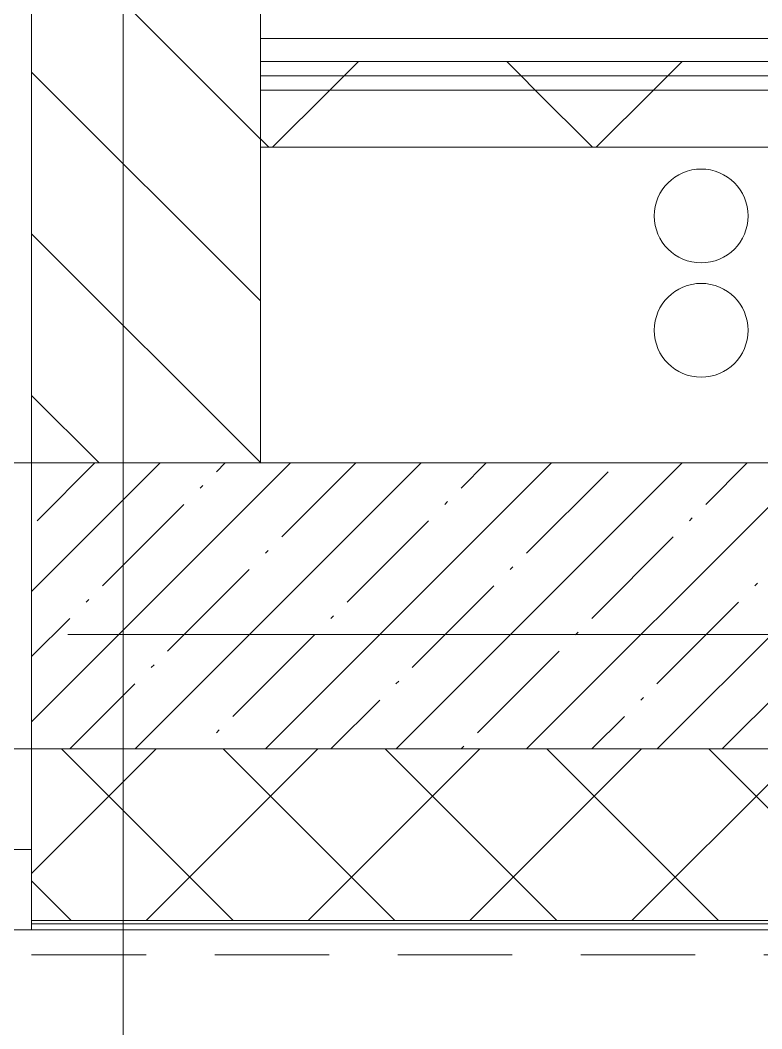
# Model space of a CAD drawing. Header units: millimetres. Extents: x 81037 to 284518, y -8553 to 29000.
# Drawn here: x 107120 to 107768, y -345 to 537 of the extents above; entities that cross this region are included whole.
import ezdxf

# ---------------------------------------------------------------- set-up
doc = ezdxf.new("R2010")
doc.units = ezdxf.units.MM
doc.linetypes.add('200_ШТРИХ__ш1_п0_6_', pattern=[160, 100, -60])
doc.linetypes.add('Осевая', pattern=[3175, 634.9999999999999, -476.25, 1587.5, -476.25])
for name, color, linetype, lineweight in [('A-DETL', 7, 'Continuous', 9), ('A-DETL-MBND-1', 7, '200_ШТРИХ__ш1_п0_6_', 9), ('A-GLAZ', 7, 'Continuous', 9), ('A-WALL', 7, 'Continuous', 9), ('A-WALL-1', 7, 'Continuous', 13), ('I-WALL', 7, 'Continuous', 9), ('S-COLS', 7, 'Continuous', 9), ('Оси', 7, 'Continuous', 9), ('Оси-2', 7, 'Осевая', 9)]:
    doc.layers.add(name, color=color, linetype=linetype, lineweight=lineweight)
for name, color, linetype, lineweight, true_color in [('A-FLOR-1', 7, 'Continuous', 9, 0xaaaaaa), ('A-WALL-2', 7, 'Continuous', 13, 0x008040), ('I-WALL-2', 7, 'Continuous', 9, 0x008040)]:
    doc.layers.add(name, color=color, linetype=linetype, lineweight=lineweight, true_color=true_color)
pattern_1 = [(45, (0, 0), (-141.4213562373095, 141.4213562373095), []), (135, (0, 0), (-141.4213562373095, -141.4213562373095), [])]

# ---------------------------------------------------------------- blocks, each defined once
blk = doc.blocks.new('120_Окно_СКБ_2Ст_Фрамуга сверху - 120_Окно_СКБ_2Ст_2300х2500_h_ ДОО-22877051-План монтажа стен и перегородок 2 этажа в осях 23_33')
at = {"layer": 'A-GLAZ'}
for p, q in [((-1150.000000000006, 13.0000000009585), (-1150.000000000006, 83.00000000096875)), ((-1150.000000000006, 83.00000000096875), (-1079.999999999947, 83.00000000096864)), ((1149.999999999992, 83.00000000096513), (-1150.000000000006, 83.00000000096885)), ((-1079.999999999947, 13.00000000095839), (-1150.000000000006, 13.0000000009585)), ((-1150.000000000006, 13.00000000095856), (-1099.999999999952, 13.00000000095848))]:
    blk.add_line(p, q, dxfattribs=at)

msp = doc.modelspace()

# ---------------------------------------------------------------- hatches: boundary and pattern name
at = {"layer": 'A-WALL'}
h = msp.add_hatch(dxfattribs=at)
h.set_pattern_fill('FP_1', color=256, style=0, pattern_type=2)
h.set_pattern_definition([(45, (0, 0), (-70.71067811865476, 70.71067811865476), []), (135, (0, 0), (-70.71067811865476, -70.71067811865474), [])])
h.paths.add_polyline_path([(125080.0000000009, -249.9999946647088), (125080.0000000009, -99.99999466470824), (123730.0000390225, -99.99999466469959), (123730.0000390225, -249.9999946647001)])
h.paths.add_polyline_path([(122830.0000390225, -249.9999946647001), (122830.0000390225, -99.99999466469959), (122030.0000297698, -99.99999466469092), (122030.0000297698, -249.9999946646915)])
h.paths.add_polyline_path([(120229.9999999999, -249.9999946646915), (121130.0000297698, -249.9999946646915), (121130.0000297698, -99.99999466469092), (120229.9999999999, -99.99999466469092), (120229.9999999999, -126.0300784993581)])
h.paths.add_polyline_path([(119329.9999999999, -249.9999946646828), (119329.9999999999, -99.99999466468226), (117930.0000000009, -99.99999466468226), (117930.0000000009, -249.9999946646828)])
h.paths.add_polyline_path([(114580.0000000009, -249.9999946646785), (115630.0000000009, -249.9999946646785), (115630.0000000009, -99.99999466467793), (114580.0000000009, -99.99999466467793), (114580.0000000009, -126.0300784993581)])
h.paths.add_polyline_path([(113680.0000000009, -249.9999946646698), (113680.0000000009, -99.99999466466926), (112529.9999821184, -99.99999466466926), (112529.9999821184, -249.9999946646698)])
h.paths.add_polyline_path([(110229.9999821184, -249.9999946646612), (110229.9999821184, -99.9999946646606), (108929.9999999999, -99.99999466465194), (108929.9999999999, -249.9999946646525)])
h.paths.add_polyline_path([(108029.9999999999, -249.9999946646525), (108029.9999999999, -99.99999466465194), (107130.0000000008, -99.99999466465194), (107130.0000000008, -249.9999946646525)])
h.paths.add_polyline_path([(104830.0000000009, -249.9999946646438), (104830.0000000009, -99.99999466464327), (103779.9999702319, -99.99999466463461), (103779.9999702319, -249.9999946646352)])
h.paths.add_polyline_path([(102879.9999702319, -249.9999946646352), (102879.9999702319, -99.99999466463461), (100830.000035766, -99.99999466462594), (100830.000035766, -249.9999946646265)])
h.paths.add_polyline_path([(99930.00003576599, -249.9999946646265), (99930.00000000132, -99.99999466462594), (95680.00000000134, -99.99999466460862), (95680.00000000134, -249.9999946646092)])
h.paths.add_polyline_path([(94780.00000000134, -249.9999946646092), (94780.00000000134, -99.99999466460862), (93630.0000178826, -100.0000000019481), (93630.0000178826, -249.9999946646092)])
h.paths.add_polyline_path([(91930.00001788116, -249.9999946646005), (92730.00001788259, -249.9999946646005), (92730.00001788259, -99.99999466459995), (91930.00001788116, -99.99999466459995), (91930.00001788116, -126.0300784993581)])
h.paths.add_polyline_path([(91030.00001788118, -249.9999946646005), (91030.00001788116, -99.99999466459995), (89210.00000000134, -99.9999946645913), (89210.00000000134, -249.9999946645918), (89759.86082437259, -249.9999946645918)])
at = {"layer": 'I-WALL'}
h = msp.add_hatch(dxfattribs=at)
h.set_pattern_fill('FP_4', color=256, style=0, pattern_type=2)
h.set_pattern_definition([(135, (0, 0), (-70.71067811865476, -70.71067811865474), [])])
h.paths.add_polyline_path([(107130.0000000001, 150.0000001701883), (107330.0000000001, 150.0000001701883), (107330.0000000001, 2400.000005334888), (107130.0000000001, 2400.000005334888), (107130.0000000001, 395.6294505011952)])
at = {"layer": 'I-WALL-2'}
h = msp.add_hatch(dxfattribs=at)
h.set_pattern_fill('FP_38', color=256, style=0, pattern_type=2)
h.set_pattern_definition(pattern_1)
h.paths.add_polyline_path([(108017.4999999999, 488.4999999980394), (108017.4999999998, 500.9999999980323), (107330.0000000001, 500.9999999980366), (107330.0000000001, 488.4999999980394), (108004.9999999999, 488.4999999980394)])
h = msp.add_hatch(dxfattribs=at)
h.set_pattern_fill('FP_38', color=256, style=0, pattern_type=2)
h.set_pattern_definition(pattern_1)
h.paths.add_polyline_path([(107954.9999999999, 475.9999999980336), (108004.9999999999, 475.9999999980336), (108004.9999999999, 488.4999999980394), (107330.0000000001, 488.4999999980394), (107330.0000000001, 475.9999999980336), (107345.4877710088, 475.9999999980336)])
h = msp.add_hatch(dxfattribs=at)
h.set_pattern_fill('FP_38', color=256, style=0, pattern_type=2)
h.set_pattern_definition(pattern_1)
h.paths.add_polyline_path([(107955.0000000001, 425.999999998032), (107954.9999999999, 475.9999999980336), (107330.0000000001, 475.9999999980336), (107330.0000000001, 425.9999999980406), (107345.4877710088, 425.9999999980406)])
at = {"layer": 'S-COLS'}
h = msp.add_hatch(dxfattribs=at)
h.set_pattern_fill('FP_2', color=256, style=0, pattern_type=2)
h.set_pattern_definition([(45, (0, 0), (-57.02462636878913, 57.02462636878913), []), (45, (57.025, 0), (-57.02462636878913, 57.02462636878913), [100.806, -20.161, 3.353, -16.808])])
h.paths.add_polyline_path([(107130.0000000008, -99.99999466476889), (108030.0000000008, -99.99999466476022), (108030.0000000008, 150.0000053352393), (107130.0000000008, 150.0000053352393)])

# ---------------------------------------------------------------- linework, layer by layer
at = {"layer": 'A-DETL'}
for centre in [(107715.1437956976, 365.9658031165134), (107715.1437956976, 265.9658031165101)]:
    msp.add_circle(centre, 40.99999999988358, dxfattribs=at)
at = {"layer": 'A-DETL-MBND-1'}
msp.add_line((108029.9999403937, -279.9999946646499), (89180.00000000144, -279.999994664589), dxfattribs=at)
at = {"layer": 'A-FLOR-1'}
msp.add_line((107330, 520.9999999980364), (108049.9999999998, 520.9999999980342), dxfattribs=at)
at = {"layer": 'A-WALL'}
for p, q in [((107130.0000000007, -99.99999466464696), (107130.0000000007, -257.999994664647)), ((107130.0000000007, -99.99999466464695), (108030.0000000007, -99.99999466464986)), ((92730.00001788251, -257.9999946646005), (107130.0000000007, -257.999994664647)), ((120229.9999999998, -257.9999946646893), (107130.0000000007, -257.999994664647))]:
    msp.add_line(p, q, dxfattribs=at)
at = {"layer": 'A-WALL-1'}
for p, q in [((107130.0000000007, -249.999994664647), (108029.9999999998, -249.9999946646499)), ((107130.0000000007, -252.999994664647), (108029.9999999998, -252.9999946646499))]:
    msp.add_line(p, q, dxfattribs=at)
at = {"layer": 'A-WALL-2'}
for p, q in [((107330, 488.4999999980373), (108017.4999999998, 488.4999999980351)), ((107330, 475.9999999980373), (108004.9999999998, 475.9999999980352))]:
    msp.add_line(p, q, dxfattribs=at)
at = {"layer": 'I-WALL'}
for p, q in [((107130.0000000001, 10400.00000533558), (107130, 150.0000001701883)), ((107330, 150.0000001701883), (107330, 2400.000005334887)), ((102630.0000476508, 150.0000053353676), (107130, 150.0000053353531)), ((107130, 150.0000001701883), (107330, 150.0000001701883)), ((107130.0000000007, -99.99999466464695), (104830.0000000007, -99.99999466463952))]:
    msp.add_line(p, q, dxfattribs=at)
at = {"layer": 'I-WALL-2'}
for p, q in [((108029.9999999998, 500.9999999980349), (107330, 500.9999999980373)), ((107330, 425.9999999980373), (107955, 425.9999999980353))]:
    msp.add_line(p, q, dxfattribs=at)
at = {"layer": 'S-COLS'}
for p, q in [((108030.0000000007, 150.0000053352366), (107130.0000000007, 150.0000053352359)), ((107130.0000000007, 150.0000053352359), (107130.0000000007, -99.9999946647634)), ((107130.0000000007, -99.9999946647634), (108030.0000000007, -99.99999466475549))]:
    msp.add_line(p, q, dxfattribs=at)
at = {"layer": 'Оси'}
msp.add_line((107209.9999656428, -1906.258590699945), (107209.9999656428, 593.7414093000549), dxfattribs=at)
at = {"layer": 'Оси-2'}
msp.add_line((84936.71959556935, -2.930646141054324e-09), (122760.0000000007, -3.052831987733666e-09), dxfattribs=at)

# ---------------------------------------------------------------- block references
at = {"layer": 'A-GLAZ', "rotation": 180}
msp.add_blockref('120_Окно_СКБ_2Ст_Фрамуга сверху - 120_Окно_СКБ_2Ст_2300х2500_h_ ДОО-22877051-План монтажа стен и перегородок 2 этажа в осях 23_33', (105980.0000000007, -174.9999946646433), dxfattribs=at)

doc.saveas('drawing.dxf')
